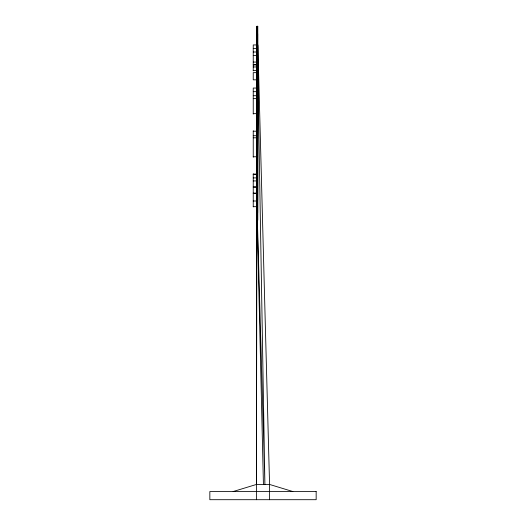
<?xml version="1.0" encoding="UTF-8"?>
<svg xmlns="http://www.w3.org/2000/svg" width="526" height="526" viewBox="0 0 526 526"><rect width="100%" height="100%" fill="white"/><g stroke="black" fill="none" stroke-linecap="round" stroke-linejoin="round"><path stroke-width="0.79" d="M233.143 491.547L256.438 484.446L257.207 26.3M257.674 46.334L257.674 200.11M256.747 33.756L256.747 212.695M257.674 33.756L257.674 212.695M253.243 48.556L256.734 48.556M253.243 51.995L256.734 51.995M253.243 55.572L256.734 55.572M253.243 62.068L256.734 62.068M253.243 64.567L256.734 64.567M253.243 64.968L256.734 64.968M253.243 66.96L256.734 66.96M253.243 70.543L256.734 70.543M256.734 72.654L253.243 72.654L253.243 79.834L256.734 79.834M256.734 88.052L253.243 88.052L253.243 114.076M253.243 91.669L256.734 91.669M253.243 95.706L256.734 95.706M253.243 98.618L256.734 98.618M253.243 113.655L256.734 113.655M253.243 131.204L256.734 131.204M253.243 135.728L256.734 135.728M253.243 137.805L256.734 137.805M253.243 156.774L256.734 156.774M253.243 174.165L256.734 174.165M253.243 174.29L256.734 174.29M253.243 177.906L256.734 177.906M253.243 180.924L256.734 180.924M253.243 186.789L256.734 186.789M253.243 187.263L256.734 187.263M253.243 193.095L256.734 193.095M253.243 193.496L256.734 193.496M253.243 201.004L256.734 201.004M256.964 201.511L257.615 201.511M253.243 206.685L256.734 206.685M256.438 484.446L269.562 484.446L292.857 491.547M257.207 220.144L263.427 484.446M257.365 44.94L264.907 484.446L257.365 220.144L257.365 26.3M256.55 71.141L256.556 72.779M256.589 79.327L256.629 88.335M256.741 113.715L256.813 130.908M256.931 157.103L257.122 201.313M269.562 499.7L269.562 484.446L257.878 44.94L253.243 44.94L253.243 70.957M257.615 26.3L257.615 220.144M256.964 26.3L256.964 220.144M256.438 70.405L256.438 72.871M256.438 79.446L256.438 88.48M256.438 113.945L256.438 131.198M256.438 156.663L256.438 174.737M256.438 206.777L256.438 499.7M253.243 130.737L253.243 157.208M253.243 173.85L253.243 206.896M257.773 26.3L256.8 26.3L256.8 220.144L257.773 220.144L257.773 26.3M316.159 491.547L209.841 491.547L209.841 499.7L316.159 499.7L316.159 491.547"/></g></svg>
